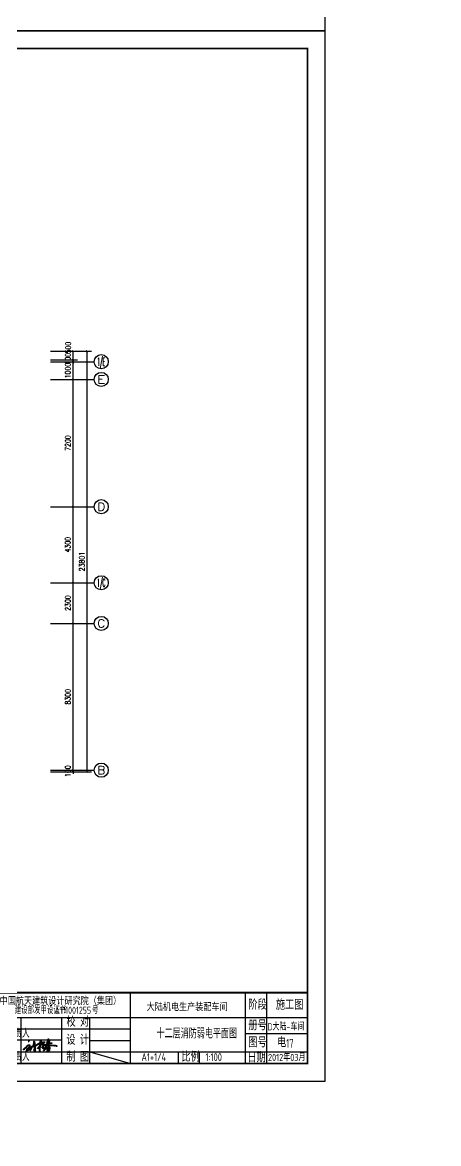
# Model space of a CAD drawing. Extents: x 2166032 to 5302137, y 581493 to 2416206.
# Drawn here: x 2641050 to 2664591, y 970586 to 1033995 of the extents above; entities that cross this region are included whole.
import ezdxf
from ezdxf.enums import TextEntityAlignment as Align

# ---------------------------------------------------------------- set-up
doc = ezdxf.new("R2010")
doc.units = 0
doc.header["$LTSCALE"] = 1000
doc.header["$MEASUREMENT"] = 0
for name, color, linetype in [('AXIS', 3, 'Continuous'), ('AXIS_TEXT', 7, 'Continuous'), ('PUB_TEXT', 7, 'Continuous'), ('PUB_TITLE', 137, 'Continuous')]:
    doc.layers.add(name, color=color, linetype=linetype)
doc.styles.add('-黑体', font='simhei.ttf', dxfattribs={"width": 0.8})
doc.styles.add('_TCH_AXIS', font='complex_.ttf')
doc.styles.add('COMPLEX', font='complex_.ttf')
doc.styles.add('DIM_FONT', font='simplex_.ttf', dxfattribs={"width": 0.7})
doc.styles.add('TSSD_REIN', font='tssdeng.shx', dxfattribs={"width": 0.7, "bigfont": 'tssdchn.shx'})
doc.dimstyles.new('DIMN', dxfattribs={"dimtxt": 300, "dimasz": 100, "dimexe": 250, "dimexo": 300, "dimgap": 150, "dimtad": 1, "dimdec": 0, "dimzin": 0, "dimdsep": 46, "dimtxsty": 'DIM_FONT', "dimblk": 'ARCHTICK', "dimcen": 0.09, "dimclrt": 7, "dimazin": 2, "dimtfac": 1, "dimtdec": 0, "dimtix": 1, "dimtmove": 2, "dimatfit": 3, "dimldrblk": 'ARCHTICK', "dimfxl": 1, "dimtolj": 1, "dimtzin": 0, "dimarcsym": 0})

# ---------------------------------------------------------------- blocks, each defined once
blk = doc.blocks.new('$图签$00000001')
blk.add_line((-123, 6.5), (-100, 0))
at = {"layer": 'PUB_TITLE'}
for p, q in [((-100, 0), (-100, 40)), ((-35, 0), (-35, 40)), ((-23, 0), (-23, 40)), ((-180, 26), (0, 26)), ((-162, 0), (-162, 26)), ((-139, 0), (-139, 26)), ((-123, 0), (-123, 26)), ((-180, 19.5), (-100, 19.5)), ((-180, 13.28), (-139, 13.28)), ((-123, 13), (-100, 13)), ((-35, 16.86), (0, 16.86)), ((-180, 6.5), (0, 6.5)), ((-73, 0), (-73, 6.5)), ((-61, 0), (-61, 6.5))]:
    blk.add_line(p, q, dxfattribs=at)
at = {"layer": 'PUB_TITLE', "const_width": 1}
blk.add_lwpolyline([(-180, 0), (-180, 40), (0, 40)], dxfattribs=at)
at = {"layer": 'PUB_TITLE'}
blk.add_lwpolyline([(0, 40), (-180, 40), (-180, 0), (0, 0)], close=True, dxfattribs=at)
at = {"layer": 'PUB_TEXT', "style": 'TSSD_REIN'}
for s, height, width, p in [('建设部发甲设证书', 4, 0.7, (-165.53, 28.06)), ('A111001255', 4, 0.7, (-143.13, 28.06)), ('号', 4, 0.7, (-121.8, 28.06)), ('阶段', 5, 0.8, (-33.39, 30.46)), ('施工图', 5, 0.8, (-17.87, 30.46)), ('审', 5, 0.75, (-176.74, 20.78)), ('定', 5, 0.75, (-171.1, 20.78)), ('校 对', 5, 0.8, (-136.27, 20.81)), ('项目负责人', 4.5, 0.75, (-179.02, 14.53)), ('册号', 5, 0.8, (-33.39, 18.85)), ('D大陆-车间', 4.05, 0.75, (-22.67, 18.71)), ('审 核', 5, 0.75, (-176.96, 7.62)), ('设 计', 5, 0.8, (-136.37, 10.62)), ('图号', 5, 0.8, (-33.39, 9.19)), ('电', 5, 0.8, (-17.17, 9.21)), ('制 图', 5, 0.8, (-136.37, 1.02)), ('比例', 5, 0.8, (-71.29, 1.01)), ('专业负责人', 4.5, 0.75, (-179.03, 1.3)), ('A1+1/4', 4.5, 0.75, (-93.87, 1.3)), ('1:100', 4.5, 0.75, (-57.61, 1.3)), ('日期', 5, 0.8, (-33.97, 0.67)), ('2012年03月', 4.05, 0.75, (-22.29, 1.33))]:
    blk.add_text(s, height=height, dxfattribs=dict(at, width=width)).set_placement(p)
at = {"layer": 'PUB_TITLE', "color": 7, "style": '-黑体', "width": 0.8}
blk.add_text('中国航天建筑设计研究院（集团）', height=4.0889, dxfattribs=at).set_placement((-174.05, 33.5))
blk.add_text('大陆机电生产装配车间', height=4.089, dxfattribs=at).set_placement((-68.03, 30.09), align=Align.CENTER)
blk = doc.blocks.new('刘桂春')
h = blk.add_hatch()
h.set_pattern_fill('ANSI37', color=256, scale=3, style=0)
h.set_pattern_definition([(45, (0, 0), (-3.367596045, 3.367596045), []), (135, (0, 0), (-3.367596045, -3.367596045), [])])
h.paths.add_polyline_path([(1369061, -138528), (1369058, -138536), (1369053, -138542), (1369048, -138553), (1369045, -138561), (1369048, -138565), (1369054, -138563), (1369059, -138554), (1369065, -138546), (1369071, -138534), (1369075, -138527), (1369075, -138516), (1369071, -138512), (1369066, -138506), (1369055, -138505), (1369049, -138506), (1369045, -138508), (1369045, -138512), (1369053, -138518), (1369057, -138521)], flags=17)
h.paths.add_polyline_path([(1369095, -138688), (1369086, -138679), (1369080, -138673), (1369068, -138673), (1369054, -138673), (1369048, -138679), (1369038, -138679), (1369028, -138684), (1369017, -138689), (1369002, -138702), (1368988, -138716), (1368971, -138734), (1368939, -138765), (1368920, -138785), (1368902, -138805), (1368895, -138812), (1368891, -138814), (1368881, -138820), (1368872, -138828), (1368862, -138837), (1368857, -138842), (1368869, -138850), (1368883, -138847), (1368893, -138838), (1368913, -138820), (1368946, -138779), (1368990, -138736), (1369038, -138702), (1369056, -138694), (1369064, -138694), (1369081, -138694), (1369081, -138726), (1369077, -138747), (1369068, -138758), (1369068, -138769), (1369056, -138769), (1369038, -138774), (1369015, -138793), (1369000, -138806), (1368989, -138828), (1368980, -138843), (1368986, -138843), (1368993, -138832), (1369010, -138814), (1369032, -138792), (1369049, -138793), (1369056, -138798), (1369045, -138813), (1369017, -138851), (1369009, -138860), (1368994, -138879), (1368985, -138885), (1368983, -138880), (1368983, -138863), (1368980, -138854), (1368975, -138861), (1368975, -138890), (1368986, -138898), (1368996, -138892), (1369017, -138869), (1369050, -138828), (1369068, -138813), (1369070, -138820), (1369080, -138855), (1369090, -138878), (1369111, -138878), (1369124, -138848), (1369145, -138795), (1369154, -138751), (1369164, -138750), (1369178, -138757), (1369205, -138742), (1369221, -138705), (1369235, -138629), (1369236, -138598), (1369244, -138587), (1369246, -138614), (1369253, -138629), (1369252, -138720), (1369250, -138729), (1369259, -138729), (1369258, -138853), (1369267, -138854), (1369268, -138885), (1369264, -138885), (1369251, -138875), (1369237, -138851), (1369237, -138834), (1369233, -138834), (1369229, -138851), (1369236, -138867), (1369244, -138887), (1369252, -138891), (1369260, -138895), (1369270, -138904), (1369281, -138904), (1369288, -138895), (1369288, -138886), (1369281, -138880), (1369281, -138816), (1369275, -138806), (1369275, -138743), (1369279, -138734), (1369314, -138705), (1369346, -138682), (1369431, -138637), (1369444, -138629), (1369444, -138683), (1369439, -138688), (1369438, -138711), (1369416, -138730), (1369416, -138740), (1369406, -138749), (1369365, -138790), (1369358, -138800), (1369370, -138800), (1369395, -138786), (1369416, -138772), (1369427, -138764), (1369438, -138765), (1369438, -138803), (1369431, -138810), (1369432, -138919), (1369442, -138925), (1369449, -138921), (1369452, -138894), (1369445, -138883), (1369446, -138853), (1369450, -138849), (1369450, -138772), (1369474, -138767), (1369474, -138743), (1369466, -138730), (1369466, -138702), (1369472, -138692), (1369486, -138692), (1369486, -138680), (1369480, -138677), (1369484, -138671), (1369542, -138634), (1369551, -138636), (1369548, -138649), (1369543, -138681), (1369539, -138696), (1369550, -138703), (1369560, -138700), (1369577, -138685), (1369581, -138679), (1369587, -138679), (1369587, -138684), (1369583, -138687), (1369562, -138705), (1369550, -138725), (1369539, -138743), (1369525, -138765), (1369525, -138778), (1369536, -138787), (1369568, -138773), (1369574, -138783), (1369564, -138800), (1369558, -138819), (1369570, -138826), (1369583, -138818), (1369600, -138802), (1369615, -138796), (1369631, -138780), (1369638, -138776), (1369642, -138780), (1369636, -138792), (1369615, -138826), (1369605, -138851), (1369584, -138869), (1369573, -138872), (1369573, -138884), (1369591, -138884), (1369610, -138869), (1369638, -138825), (1369666, -138773), (1369693, -138704), (1369693, -138680), (1369705, -138669), (1369767, -138649), (1369821, -138632), (1369854, -138632), (1369870, -138626), (1369870, -138614), (1369864, -138606), (1369850, -138609), (1369831, -138614), (1369799, -138621), (1369732, -138645), (1369709, -138652), (1369710, -138643), (1369723, -138635), (1369742, -138625), (1369765, -138604), (1369776, -138592), (1369785, -138591), (1369784, -138573), (1369775, -138574), (1369770, -138568), (1369776, -138563), (1369792, -138550), (1369792, -138539), (1369785, -138527), (1369765, -138526), (1369765, -138535), (1369744, -138544), (1369744, -138518), (1369756, -138507), (1369751, -138500), (1369751, -138491), (1369757, -138479), (1369749, -138467), (1369737, -138467), (1369738, -138486), (1369734, -138500), (1369729, -138511), (1369729, -138533), (1369724, -138544), (1369712, -138556), (1369706, -138565), (1369698, -138564), (1369690, -138568), (1369690, -138576), (1369698, -138584), (1369709, -138587), (1369704, -138602), (1369693, -138613), (1369700, -138614), (1369699, -138621), (1369694, -138630), (1369683, -138645), (1369667, -138653), (1369637, -138668), (1369614, -138680), (1369602, -138686), (1369602, -138699), (1369607, -138699), (1369632, -138699), (1369654, -138689), (1369676, -138683), (1369672, -138696), (1369663, -138724), (1369645, -138759), (1369630, -138765), (1369613, -138782), (1369591, -138794), (1369584, -138797), (1369580, -138795), (1369584, -138789), (1369586, -138780), (1369584, -138764), (1369576, -138757), (1369567, -138759), (1369556, -138763), (1369547, -138764), (1369544, -138758), (1369553, -138743), (1369570, -138726), (1369588, -138697), (1369608, -138666), (1369608, -138651), (1369598, -138651), (1369577, -138664), (1369560, -138678), (1369562, -138668), (1369566, -138646), (1369572, -138642), (1369577, -138620), (1369596, -138607), (1369630, -138572), (1369579, -138572), (1369563, -138606), (1369555, -138611), (1369528, -138624), (1369505, -138636), (1369481, -138653), (1369459, -138663), (1369457, -138624), (1369463, -138621), (1369498, -138599), (1369522, -138591), (1369523, -138574), (1369496, -138552), (1369492, -138536), (1369470, -138524), (1369465, -138533), (1369454, -138552), (1369454, -138570), (1369446, -138590), (1369438, -138611), (1369420, -138620), (1369379, -138640), (1369340, -138660), (1369307, -138683), (1369276, -138713), (1369268, -138632), (1369268, -138605), (1369260, -138580), (1369252, -138566), (1369252, -138554), (1369240, -138542), (1369233, -138562), (1369231, -138580), (1369227, -138611), (1369222, -138638), (1369218, -138663), (1369213, -138688), (1369204, -138711), (1369189, -138734), (1369180, -138734), (1369168, -138723), (1369157, -138720), (1369152, -138730), (1369143, -138746), (1369137, -138770), (1369128, -138808), (1369123, -138820), (1369118, -138838), (1369112, -138843), (1369112, -138851), (1369107, -138856), (1369101, -138856), (1369095, -138856), (1369095, -138836), (1369089, -138832), (1369089, -138814), (1369084, -138803), (1369084, -138775), (1369090, -138762), (1369090, -138745), (1369095, -138739), (1369095, -138717)])
h.paths.add_polyline_path([(1369424, -138744), (1369427, -138740), (1369432, -138735), (1369438, -138735), (1369438, -138744), (1369433, -138748), (1369426, -138748)], flags=16)
h.paths.add_polyline_path([(1369452, -138737), (1369455, -138735), (1369459, -138735), (1369461, -138737), (1369458, -138743), (1369454, -138742), (1369452, -138743)], flags=16)
h.paths.add_polyline_path([(1369729, -138574), (1369734, -138568), (1369735, -138561), (1369744, -138561), (1369751, -138560), (1369752, -138557), (1369755, -138557), (1369759, -138552), (1369762, -138552), (1369764, -138556), (1369760, -138560), (1369756, -138563), (1369752, -138565), (1369751, -138573), (1369744, -138573), (1369741, -138578), (1369736, -138580), (1369732, -138579)], flags=16)
h.paths.add_polyline_path([(1369775, -138702), (1369781, -138708), (1369887, -138708), (1369893, -138708), (1369903, -138706), (1369914, -138710), (1369928, -138711), (1369933, -138706), (1369939, -138712), (1370025, -138714), (1370031, -138729), (1370048, -138731), (1370050, -138716), (1370045, -138706), (1370034, -138699), (1370010, -138699), (1369982, -138697), (1369975, -138691), (1369821, -138691), (1369815, -138685), (1369775, -138685), (1369751, -138685), (1369732, -138686), (1369727, -138692), (1369717, -138694), (1369709, -138694), (1369702, -138699), (1369721, -138705), (1369729, -138703), (1369741, -138699), (1369751, -138701), (1369756, -138706), (1369771, -138706)])
h.paths.add_polyline_path([(1369700, -138854), (1369699, -138915), (1369708, -138922), (1369714, -138915), (1369722, -138910), (1369718, -138905), (1369714, -138905), (1369715, -138896), (1369719, -138896), (1369727, -138890), (1369729, -138894), (1369728, -138912), (1369731, -138922), (1369738, -138926), (1369758, -138925), (1369764, -138915), (1369771, -138903), (1369780, -138889), (1369784, -138877), (1369795, -138838), (1369803, -138818), (1369808, -138786), (1369802, -138778), (1369802, -138757), (1369784, -138746), (1369748, -138746), (1369732, -138761), (1369714, -138773), (1369708, -138777), (1369708, -138794), (1369708, -138804), (1369697, -138809)])
h.paths.add_polyline_path([(1369721, -138813), (1369721, -138793), (1369722, -138787), (1369729, -138779), (1369731, -138776), (1369740, -138777), (1369743, -138770), (1369762, -138771), (1369764, -138760), (1369786, -138761), (1369787, -138831), (1369781, -138835), (1369780, -138851), (1369780, -138857), (1369772, -138858), (1369768, -138845), (1369764, -138838), (1369760, -138835), (1369759, -138827), (1369747, -138825), (1369733, -138826), (1369726, -138829), (1369727, -138844), (1369722, -138842), (1369721, -138839)], flags=16)
h.paths.add_polyline_path([(1369733, -138845), (1369737, -138841), (1369747, -138844), (1369751, -138849), (1369751, -138857), (1369753, -138862), (1369757, -138864), (1369759, -138878), (1369759, -138893), (1369755, -138898), (1369751, -138900), (1369751, -138908), (1369747, -138914), (1369742, -138910), (1369736, -138905), (1369733, -138898), (1369735, -138888), (1369730, -138883), (1369728, -138877), (1369733, -138875), (1369734, -138859)], flags=16)
for p, q in [((1368988, -138716), (1369002, -138702)), ((1369038, -138702), (1368990, -138736)), ((1369002, -138702), (1369017, -138689)), ((1369017, -138689), (1369028, -138684)), ((1369028, -138684), (1369038, -138679)), ((1369038, -138679), (1369048, -138679)), ((1369056, -138694), (1369038, -138702)), ((1369049, -138506), (1369045, -138508)), ((1369045, -138508), (1369045, -138512)), ((1369045, -138512), (1369053, -138518)), ((1369048, -138553), (1369045, -138561)), ((1369045, -138561), (1369048, -138565)), ((1369053, -138542), (1369048, -138553)), ((1369048, -138565), (1369054, -138563)), ((1369048, -138679), (1369054, -138673)), ((1369055, -138505), (1369049, -138506)), ((1369053, -138518), (1369057, -138521)), ((1369058, -138536), (1369053, -138542)), ((1369054, -138563), (1369059, -138554)), ((1369054, -138673), (1369068, -138673)), ((1369066, -138506), (1369055, -138505)), ((1369064, -138694), (1369056, -138694)), ((1369057, -138521), (1369061, -138528)), ((1369061, -138528), (1369058, -138536)), ((1369059, -138554), (1369065, -138546)), ((1369081, -138694), (1369064, -138694)), ((1369065, -138546), (1369071, -138534)), ((1369071, -138512), (1369066, -138506)), ((1369068, -138673), (1369080, -138673)), ((1369075, -138516), (1369071, -138512)), ((1369071, -138534), (1369075, -138527)), ((1369075, -138527), (1369075, -138516)), ((1369080, -138673), (1369086, -138679)), ((1369081, -138726), (1369081, -138694)), ((1369086, -138679), (1369095, -138688)), ((1369095, -138688), (1369095, -138717)), ((1369204, -138711), (1369213, -138688)), ((1369221, -138705), (1369205, -138742)), ((1369213, -138688), (1369218, -138663)), ((1369218, -138663), (1369222, -138638)), ((1369235, -138629), (1369221, -138705)), ((1369222, -138638), (1369227, -138611)), ((1369227, -138611), (1369231, -138580)), ((1369231, -138580), (1369233, -138562)), ((1369233, -138562), (1369240, -138542)), ((1369236, -138598), (1369235, -138629)), ((1369244, -138587), (1369236, -138598)), ((1369240, -138542), (1369252, -138554)), ((1369246, -138614), (1369244, -138587)), ((1369253, -138629), (1369246, -138614)), ((1369252, -138554), (1369252, -138566)), ((1369252, -138566), (1369260, -138580)), ((1369252, -138720), (1369253, -138629)), ((1369260, -138580), (1369268, -138605)), ((1369268, -138605), (1369268, -138632)), ((1369268, -138632), (1369276, -138713)), ((1369276, -138713), (1369307, -138683)), ((1369314, -138705), (1369279, -138734)), ((1369307, -138683), (1369340, -138660)), ((1369346, -138682), (1369314, -138705)), ((1369340, -138660), (1369379, -138640)), ((1369431, -138637), (1369346, -138682)), ((1369379, -138640), (1369420, -138620)), ((1369420, -138620), (1369438, -138611)), ((1369444, -138629), (1369431, -138637)), ((1369438, -138611), (1369446, -138590)), ((1369438, -138711), (1369439, -138688)), ((1369439, -138688), (1369444, -138683)), ((1369444, -138683), (1369444, -138629)), ((1369446, -138590), (1369454, -138570)), ((1369454, -138552), (1369465, -138533)), ((1369454, -138570), (1369454, -138552)), ((1369463, -138621), (1369457, -138624)), ((1369457, -138624), (1369459, -138663)), ((1369459, -138663), (1369481, -138653)), ((1369498, -138599), (1369463, -138621)), ((1369465, -138533), (1369470, -138524)), ((1369472, -138692), (1369466, -138702)), ((1369466, -138702), (1369466, -138730)), ((1369470, -138524), (1369492, -138536)), ((1369486, -138692), (1369472, -138692)), ((1369484, -138671), (1369480, -138677)), ((1369480, -138677), (1369486, -138680)), ((1369481, -138653), (1369505, -138636)), ((1369542, -138634), (1369484, -138671)), ((1369486, -138680), (1369486, -138692)), ((1369492, -138536), (1369496, -138552)), ((1369496, -138552), (1369523, -138574)), ((1369522, -138591), (1369498, -138599)), ((1369505, -138636), (1369528, -138624)), ((1369523, -138574), (1369522, -138591)), ((1369528, -138624), (1369555, -138611)), ((1369539, -138696), (1369543, -138681)), ((1369550, -138703), (1369539, -138696)), ((1369551, -138636), (1369542, -138634)), ((1369543, -138681), (1369548, -138649)), ((1369548, -138649), (1369551, -138636)), ((1369560, -138700), (1369550, -138703)), ((1369550, -138725), (1369562, -138705)), ((1369555, -138611), (1369563, -138606)), ((1369560, -138678), (1369577, -138664)), ((1369562, -138668), (1369560, -138678)), ((1369577, -138685), (1369560, -138700)), ((1369566, -138646), (1369562, -138668)), ((1369562, -138705), (1369583, -138687)), ((1369563, -138606), (1369579, -138572)), ((1369572, -138642), (1369566, -138646)), ((1369588, -138697), (1369570, -138726)), ((1369577, -138620), (1369572, -138642)), ((1369596, -138607), (1369577, -138620)), ((1369577, -138664), (1369598, -138651)), ((1369581, -138679), (1369577, -138685)), ((1369579, -138572), (1369630, -138572)), ((1369587, -138679), (1369581, -138679)), ((1369583, -138687), (1369587, -138684)), ((1369587, -138684), (1369587, -138679)), ((1369608, -138666), (1369588, -138697)), ((1369630, -138572), (1369596, -138607)), ((1369598, -138651), (1369608, -138651)), ((1369602, -138686), (1369614, -138680)), ((1369602, -138699), (1369602, -138686)), ((1369607, -138699), (1369602, -138699)), ((1369632, -138699), (1369607, -138699)), ((1369608, -138651), (1369608, -138666)), ((1369614, -138680), (1369637, -138668)), ((1369654, -138689), (1369632, -138699)), ((1369637, -138668), (1369667, -138653)), ((1369676, -138683), (1369654, -138689)), ((1369663, -138724), (1369672, -138696)), ((1369693, -138704), (1369666, -138773)), ((1369667, -138653), (1369683, -138645)), ((1369672, -138696), (1369676, -138683)), ((1369683, -138645), (1369694, -138630)), ((1369690, -138568), (1369698, -138564)), ((1369690, -138576), (1369690, -138568)), ((1369698, -138584), (1369690, -138576)), ((1369693, -138613), (1369704, -138602)), ((1369700, -138614), (1369693, -138613)), ((1369705, -138669), (1369693, -138680)), ((1369693, -138680), (1369693, -138704)), ((1369694, -138630), (1369699, -138621)), ((1369698, -138564), (1369706, -138565)), ((1369709, -138587), (1369698, -138584)), ((1369699, -138621), (1369700, -138614)), ((1369702, -138699), (1369709, -138694)), ((1369721, -138705), (1369702, -138699)), ((1369704, -138602), (1369709, -138587)), ((1369767, -138649), (1369705, -138669)), ((1369706, -138565), (1369712, -138556)), ((1369710, -138643), (1369709, -138652)), ((1369709, -138652), (1369732, -138645)), ((1369709, -138694), (1369717, -138694)), ((1369723, -138635), (1369710, -138643)), ((1369712, -138556), (1369724, -138544)), ((1369719, -138610), (1369714, -138615)), ((1369714, -138616), (1369714, -138621)), ((1369714, -138621), (1369719, -138622)), ((1369717, -138694), (1369727, -138692)), ((1369724, -138604), (1369719, -138610)), ((1369719, -138622), (1369728, -138620)), ((1369729, -138703), (1369721, -138705)), ((1369742, -138625), (1369723, -138635)), ((1369724, -138544), (1369729, -138533)), ((1369734, -138604), (1369724, -138604)), ((1369727, -138692), (1369732, -138686)), ((1369728, -138620), (1369733, -138616)), ((1369729, -138511), (1369734, -138500)), ((1369729, -138533), (1369729, -138511)), ((1369734, -138568), (1369729, -138574)), ((1369729, -138574), (1369732, -138579)), ((1369741, -138699), (1369729, -138703)), ((1369732, -138579), (1369736, -138580)), ((1369732, -138645), (1369799, -138621)), ((1369732, -138686), (1369751, -138685)), ((1369733, -138616), (1369740, -138611)), ((1369734, -138500), (1369738, -138486)), ((1369735, -138561), (1369734, -138568)), ((1369737, -138600), (1369734, -138604)), ((1369734, -138604), (1369734, -138604)), ((1369744, -138561), (1369735, -138561)), ((1369736, -138580), (1369741, -138578)), ((1369738, -138486), (1369737, -138467)), ((1369737, -138467), (1369749, -138467)), ((1369741, -138600), (1369737, -138600)), ((1369740, -138611), (1369746, -138603)), ((1369741, -138578), (1369744, -138573)), ((1369746, -138603), (1369741, -138600)), ((1369751, -138701), (1369741, -138699)), ((1369765, -138604), (1369742, -138625)), ((1369756, -138507), (1369744, -138518)), ((1369744, -138518), (1369744, -138544)), ((1369744, -138544), (1369765, -138535)), ((1369751, -138560), (1369744, -138561)), ((1369744, -138573), (1369751, -138573)), ((1369749, -138467), (1369757, -138479)), ((1369757, -138479), (1369751, -138491)), ((1369751, -138491), (1369751, -138500)), ((1369751, -138500), (1369756, -138507)), ((1369752, -138557), (1369751, -138560)), ((1369751, -138573), (1369752, -138565)), ((1369751, -138685), (1369775, -138685)), ((1369756, -138706), (1369751, -138701)), ((1369755, -138557), (1369752, -138557)), ((1369752, -138565), (1369756, -138563)), ((1369759, -138552), (1369755, -138557)), ((1369756, -138563), (1369760, -138560)), ((1369771, -138706), (1369756, -138706)), ((1369762, -138552), (1369759, -138552)), ((1369760, -138560), (1369764, -138556)), ((1369764, -138556), (1369762, -138552)), ((1369765, -138535), (1369765, -138526)), ((1369765, -138526), (1369785, -138527)), ((1369776, -138592), (1369765, -138604)), ((1369821, -138632), (1369767, -138649)), ((1369776, -138563), (1369770, -138568)), ((1369770, -138568), (1369775, -138574)), ((1369775, -138702), (1369771, -138706)), ((1369775, -138574), (1369784, -138573)), ((1369775, -138685), (1369815, -138685)), ((1369781, -138708), (1369775, -138702)), ((1369792, -138550), (1369776, -138563)), ((1369785, -138591), (1369776, -138592)), ((1369784, -138573), (1369785, -138591)), ((1369785, -138527), (1369792, -138539)), ((1369792, -138539), (1369792, -138550)), ((1369799, -138621), (1369831, -138614)), ((1369815, -138685), (1369821, -138691)), ((1369854, -138632), (1369821, -138632)), ((1369821, -138691), (1369975, -138691)), ((1369831, -138614), (1369850, -138609)), ((1369850, -138609), (1369864, -138606)), ((1369870, -138626), (1369854, -138632)), ((1369864, -138606), (1369870, -138614)), ((1369870, -138614), (1369870, -138626)), ((1369903, -138706), (1369893, -138708)), ((1369914, -138710), (1369903, -138706)), ((1369933, -138706), (1369928, -138711)), ((1369939, -138712), (1369933, -138706)), ((1369975, -138691), (1369982, -138697)), ((1369982, -138697), (1370010, -138699)), ((1370010, -138699), (1370034, -138699)), ((1370034, -138699), (1370045, -138706)), ((1370045, -138706), (1370050, -138716)), ((1368857, -138842), (1368862, -138837)), ((1368869, -138850), (1368857, -138842)), ((1368862, -138837), (1368872, -138828)), ((1368883, -138847), (1368869, -138850)), ((1368872, -138828), (1368881, -138820)), ((1368881, -138820), (1368891, -138814)), ((1368893, -138838), (1368883, -138847)), ((1368891, -138814), (1368895, -138812)), ((1368913, -138820), (1368893, -138838)), ((1368895, -138812), (1368902, -138805)), ((1368902, -138805), (1368920, -138785)), ((1368946, -138779), (1368913, -138820)), ((1368920, -138785), (1368939, -138765)), ((1368939, -138765), (1368971, -138734)), ((1368990, -138736), (1368946, -138779)), ((1368971, -138734), (1368988, -138716)), ((1368975, -138861), (1368980, -138854)), ((1368975, -138890), (1368975, -138861)), ((1368986, -138898), (1368975, -138890)), ((1368980, -138843), (1368989, -138828)), ((1368986, -138843), (1368980, -138843)), ((1368980, -138854), (1368983, -138863)), ((1368983, -138863), (1368983, -138880)), ((1368983, -138880), (1368985, -138885)), ((1368985, -138885), (1368994, -138879)), ((1368993, -138832), (1368986, -138843)), ((1368996, -138892), (1368986, -138898)), ((1368989, -138828), (1369000, -138806)), ((1369010, -138814), (1368993, -138832)), ((1368994, -138879), (1369009, -138860)), ((1369017, -138869), (1368996, -138892)), ((1369000, -138806), (1369015, -138793)), ((1369009, -138860), (1369017, -138851)), ((1369032, -138792), (1369010, -138814)), ((1369015, -138793), (1369038, -138774)), ((1369017, -138851), (1369045, -138813)), ((1369050, -138828), (1369017, -138869)), ((1369049, -138793), (1369032, -138792)), ((1369038, -138774), (1369056, -138769)), ((1369045, -138813), (1369056, -138798)), ((1369056, -138798), (1369049, -138793)), ((1369068, -138813), (1369050, -138828)), ((1369056, -138769), (1369068, -138769)), ((1369068, -138758), (1369077, -138747)), ((1369068, -138769), (1369068, -138758)), ((1369070, -138820), (1369068, -138813)), ((1369080, -138855), (1369070, -138820)), ((1369077, -138747), (1369081, -138726)), ((1369090, -138878), (1369080, -138855)), ((1369090, -138762), (1369084, -138775)), ((1369084, -138775), (1369084, -138803)), ((1369084, -138803), (1369089, -138814)), ((1369089, -138814), (1369089, -138832)), ((1369089, -138832), (1369095, -138836)), ((1369095, -138739), (1369090, -138745)), ((1369090, -138745), (1369090, -138762)), ((1369111, -138878), (1369090, -138878)), ((1369095, -138717), (1369095, -138739)), ((1369095, -138836), (1369095, -138856)), ((1369095, -138856), (1369101, -138856)), ((1369101, -138856), (1369107, -138856)), ((1369107, -138856), (1369112, -138851)), ((1369124, -138848), (1369111, -138878)), ((1369112, -138843), (1369118, -138838)), ((1369112, -138851), (1369112, -138843)), ((1369118, -138838), (1369123, -138820)), ((1369123, -138820), (1369128, -138808)), ((1369145, -138795), (1369124, -138848)), ((1369128, -138808), (1369137, -138770)), ((1369137, -138770), (1369143, -138746)), ((1369143, -138746), (1369152, -138730)), ((1369154, -138751), (1369145, -138795)), ((1369152, -138730), (1369157, -138720)), ((1369164, -138750), (1369154, -138751)), ((1369157, -138720), (1369168, -138723)), ((1369178, -138757), (1369164, -138750)), ((1369168, -138723), (1369180, -138734)), ((1369205, -138742), (1369178, -138757)), ((1369180, -138734), (1369189, -138734)), ((1369189, -138734), (1369204, -138711)), ((1369229, -138851), (1369233, -138834)), ((1369236, -138867), (1369229, -138851)), ((1369233, -138834), (1369233, -138834)), ((1369233, -138834), (1369237, -138834)), ((1369244, -138887), (1369236, -138867)), ((1369237, -138834), (1369237, -138851)), ((1369237, -138851), (1369251, -138875)), ((1369252, -138891), (1369244, -138887)), ((1369250, -138729), (1369252, -138720)), ((1369259, -138729), (1369250, -138729)), ((1369251, -138875), (1369264, -138885)), ((1369260, -138895), (1369252, -138891)), ((1369258, -138853), (1369259, -138729)), ((1369267, -138854), (1369258, -138853)), ((1369270, -138904), (1369260, -138895)), ((1369264, -138885), (1369268, -138885)), ((1369268, -138885), (1369267, -138854)), ((1369281, -138904), (1369270, -138904)), ((1369279, -138734), (1369275, -138743)), ((1369275, -138743), (1369275, -138806)), ((1369275, -138806), (1369281, -138816)), ((1369281, -138816), (1369281, -138880)), ((1369281, -138880), (1369288, -138886)), ((1369288, -138895), (1369281, -138904)), ((1369288, -138886), (1369288, -138895)), ((1369358, -138800), (1369365, -138790)), ((1369370, -138800), (1369358, -138800)), ((1369365, -138790), (1369406, -138749)), ((1369395, -138786), (1369370, -138800)), ((1369416, -138772), (1369395, -138786)), ((1369406, -138749), (1369416, -138740)), ((1369416, -138730), (1369438, -138711)), ((1369416, -138740), (1369416, -138730)), ((1369427, -138764), (1369416, -138772)), ((1369427, -138740), (1369424, -138744)), ((1369424, -138744), (1369426, -138748)), ((1369426, -138748), (1369433, -138748)), ((1369432, -138735), (1369427, -138740)), ((1369438, -138765), (1369427, -138764)), ((1369431, -138810), (1369438, -138803)), ((1369432, -138919), (1369431, -138810)), ((1369438, -138735), (1369432, -138735)), ((1369442, -138925), (1369432, -138919)), ((1369433, -138748), (1369438, -138744)), ((1369438, -138744), (1369438, -138735)), ((1369438, -138803), (1369438, -138765)), ((1369449, -138921), (1369442, -138925)), ((1369446, -138853), (1369445, -138883)), ((1369445, -138883), (1369452, -138894)), ((1369450, -138849), (1369446, -138853)), ((1369452, -138894), (1369449, -138921)), ((1369474, -138767), (1369450, -138772)), ((1369450, -138772), (1369450, -138849)), ((1369455, -138735), (1369452, -138737)), ((1369452, -138737), (1369452, -138743)), ((1369452, -138743), (1369454, -138742)), ((1369454, -138742), (1369458, -138743)), ((1369459, -138735), (1369455, -138735)), ((1369458, -138743), (1369461, -138737)), ((1369461, -138737), (1369459, -138735)), ((1369466, -138730), (1369474, -138743)), ((1369474, -138743), (1369474, -138767)), ((1369525, -138765), (1369539, -138743)), ((1369525, -138778), (1369525, -138765)), ((1369536, -138787), (1369525, -138778)), ((1369568, -138773), (1369536, -138787)), ((1369539, -138743), (1369550, -138725)), ((1369553, -138743), (1369544, -138758)), ((1369544, -138758), (1369547, -138764)), ((1369547, -138764), (1369556, -138763)), ((1369570, -138726), (1369553, -138743)), ((1369556, -138763), (1369567, -138759)), ((1369558, -138819), (1369564, -138800)), ((1369570, -138826), (1369558, -138819)), ((1369564, -138800), (1369574, -138783)), ((1369567, -138759), (1369576, -138757)), ((1369574, -138783), (1369568, -138773)), ((1369583, -138818), (1369570, -138826)), ((1369573, -138872), (1369584, -138869)), ((1369573, -138884), (1369573, -138872)), ((1369591, -138884), (1369573, -138884)), ((1369576, -138757), (1369584, -138764)), ((1369584, -138789), (1369580, -138795)), ((1369580, -138795), (1369584, -138797)), ((1369600, -138802), (1369583, -138818)), ((1369584, -138764), (1369586, -138780)), ((1369586, -138780), (1369584, -138789)), ((1369584, -138797), (1369591, -138794)), ((1369584, -138869), (1369605, -138851)), ((1369591, -138794), (1369613, -138782)), ((1369610, -138869), (1369591, -138884)), ((1369615, -138796), (1369600, -138802)), ((1369605, -138851), (1369615, -138826)), ((1369638, -138825), (1369610, -138869)), ((1369613, -138782), (1369630, -138765)), ((1369631, -138780), (1369615, -138796)), ((1369615, -138826), (1369636, -138792)), ((1369630, -138765), (1369645, -138759)), ((1369638, -138776), (1369631, -138780)), ((1369636, -138792), (1369642, -138780)), ((1369666, -138773), (1369638, -138825)), ((1369642, -138780), (1369638, -138776)), ((1369645, -138759), (1369663, -138724)), ((1369708, -138804), (1369697, -138809)), ((1369697, -138809), (1369700, -138854)), ((1369700, -138854), (1369699, -138915)), ((1369699, -138915), (1369708, -138922)), ((1369714, -138773), (1369708, -138777)), ((1369708, -138777), (1369708, -138794)), ((1369708, -138794), (1369708, -138804)), ((1369708, -138922), (1369714, -138915)), ((1369732, -138761), (1369714, -138773)), ((1369714, -138905), (1369715, -138896)), ((1369718, -138905), (1369714, -138905)), ((1369714, -138915), (1369722, -138910)), ((1369715, -138896), (1369719, -138896)), ((1369722, -138910), (1369718, -138905)), ((1369719, -138896), (1369727, -138890)), ((1369721, -138793), (1369722, -138787)), ((1369721, -138813), (1369721, -138793)), ((1369721, -138839), (1369721, -138813)), ((1369722, -138842), (1369721, -138839)), ((1369722, -138787), (1369729, -138779)), ((1369727, -138844), (1369722, -138842)), ((1369733, -138826), (1369726, -138829)), ((1369726, -138829), (1369727, -138844)), ((1369727, -138890), (1369729, -138894)), ((1369728, -138877), (1369733, -138875)), ((1369730, -138883), (1369728, -138877)), ((1369729, -138894), (1369728, -138912)), ((1369728, -138912), (1369731, -138922)), ((1369729, -138779), (1369731, -138776)), ((1369735, -138888), (1369730, -138883)), ((1369731, -138776), (1369740, -138777)), ((1369731, -138922), (1369738, -138926)), ((1369748, -138746), (1369732, -138761)), ((1369747, -138825), (1369733, -138826)), ((1369733, -138845), (1369737, -138841)), ((1369734, -138859), (1369733, -138845)), ((1369733, -138875), (1369734, -138859)), ((1369733, -138898), (1369735, -138888)), ((1369736, -138905), (1369733, -138898)), ((1369742, -138910), (1369736, -138905)), ((1369737, -138841), (1369747, -138844)), ((1369738, -138926), (1369758, -138925)), ((1369740, -138777), (1369743, -138770)), ((1369747, -138914), (1369742, -138910)), ((1369743, -138770), (1369762, -138771)), ((1369759, -138827), (1369747, -138825)), ((1369747, -138844), (1369751, -138849)), ((1369751, -138908), (1369747, -138914)), ((1369784, -138746), (1369748, -138746)), ((1369751, -138849), (1369751, -138857)), ((1369751, -138857), (1369753, -138862)), ((1369755, -138898), (1369751, -138900)), ((1369751, -138900), (1369751, -138908)), ((1369753, -138862), (1369757, -138864)), ((1369759, -138893), (1369755, -138898)), ((1369757, -138864), (1369759, -138878)), ((1369758, -138925), (1369764, -138915)), ((1369760, -138835), (1369759, -138827)), ((1369759, -138878), (1369759, -138893)), ((1369764, -138838), (1369760, -138835)), ((1369762, -138771), (1369764, -138760)), ((1369764, -138760), (1369786, -138761)), ((1369768, -138845), (1369764, -138838)), ((1369764, -138915), (1369771, -138903)), ((1369772, -138858), (1369768, -138845)), ((1369771, -138903), (1369780, -138889)), ((1369780, -138857), (1369772, -138858)), ((1369781, -138835), (1369780, -138851)), ((1369780, -138851), (1369780, -138857)), ((1369780, -138889), (1369784, -138877)), ((1369887, -138708), (1369781, -138708)), ((1369787, -138831), (1369781, -138835)), ((1369802, -138757), (1369784, -138746)), ((1369784, -138877), (1369795, -138838)), ((1369786, -138761), (1369787, -138831)), ((1369795, -138838), (1369803, -138818)), ((1369802, -138778), (1369802, -138757)), ((1369808, -138786), (1369802, -138778)), ((1369803, -138818), (1369808, -138786)), ((1369893, -138708), (1369887, -138708)), ((1369928, -138711), (1369914, -138710)), ((1370025, -138714), (1369939, -138712)), ((1370031, -138729), (1370025, -138714)), ((1370048, -138731), (1370031, -138729)), ((1370050, -138716), (1370048, -138731))]:
    blk.add_line(p, q)
blk = doc.blocks.new('_ArchTick')
at = {"color": 0, "linetype": 'ByBlock', "const_width": 0.4}
blk.add_lwpolyline([(-0.5, -0.5), (0.5, 0.5)], dxfattribs=at)
blk = doc.blocks.new('*D2939')
at = {"layer": 'AXIS', "color": 0, "lineweight": -2}
for p, q in [((2643915, 991704), (2643915, 991804)), ((2642646, 991704), (2644165, 991704)), ((2642646, 991604), (2644165, 991604)), ((2643915, 991604), (2643915, 991704)), ((2643915, 991604), (2643915, 991504))]:
    blk.add_line(p, q, dxfattribs=at)
at = {"layer": 'Defpoints', "color": 0}
for p in [(2642346, 991704), (2642346, 991604), (2643915, 991704)]:
    blk.add_point(p, dxfattribs=at)
at = {"layer": 'AXIS', "color": 0, "lineweight": -2, "xscale": 100, "yscale": 100, "zscale": 100}
for p, rotation in [((2643915, 991704), 270), ((2643915, 991604), 90)]:
    blk.add_blockref('_ArchTick', p, dxfattribs=dict(at, rotation=rotation))
at = {"layer": 'AXIS', "color": 7, "insert": (2643614, 991654), "char_height": 300, "attachment_point": 5, "rotation": 90, "style": 'DIM_FONT'}
blk.add_mtext('\\A1;100', dxfattribs=at)
blk = doc.blocks.new('*D2940')
at = {"layer": 'AXIS', "color": 0, "lineweight": -2}
for p, q in [((2642646, 1000004), (2644165, 1000004)), ((2643915, 991704), (2643915, 1000004)), ((2642646, 991704), (2644165, 991704))]:
    blk.add_line(p, q, dxfattribs=at)
at = {"layer": 'Defpoints', "color": 0}
for p in [(2642346, 1000004), (2643915, 1000004), (2642346, 991704)]:
    blk.add_point(p, dxfattribs=at)
at = {"layer": 'AXIS', "color": 0, "lineweight": -2, "xscale": 100, "yscale": 100, "zscale": 100}
for p, rotation in [((2643915, 1000004), 90), ((2643915, 991704), 270)]:
    blk.add_blockref('_ArchTick', p, dxfattribs=dict(at, rotation=rotation))
at = {"layer": 'AXIS', "color": 7, "insert": (2643614, 995854), "char_height": 300, "attachment_point": 5, "rotation": 90, "style": 'DIM_FONT'}
blk.add_mtext('\\A1;8300', dxfattribs=at)
blk = doc.blocks.new('*D2941')
at = {"layer": 'AXIS', "color": 0, "lineweight": -2}
for p, q in [((2642646, 1002304), (2644165, 1002304)), ((2643915, 1000004), (2643915, 1002304)), ((2642646, 1000004), (2644165, 1000004))]:
    blk.add_line(p, q, dxfattribs=at)
at = {"layer": 'Defpoints', "color": 0}
for p in [(2642346, 1002304), (2643915, 1002304), (2642346, 1000004)]:
    blk.add_point(p, dxfattribs=at)
at = {"layer": 'AXIS', "color": 0, "lineweight": -2, "xscale": 100, "yscale": 100, "zscale": 100}
for p, rotation in [((2643915, 1002304), 90), ((2643915, 1000004), 270)]:
    blk.add_blockref('_ArchTick', p, dxfattribs=dict(at, rotation=rotation))
at = {"layer": 'AXIS', "color": 7, "insert": (2643614, 1001154), "char_height": 300, "attachment_point": 5, "rotation": 90, "style": 'DIM_FONT'}
blk.add_mtext('\\A1;2300', dxfattribs=at)
blk = doc.blocks.new('*D2942')
at = {"layer": 'AXIS', "color": 0, "lineweight": -2}
for p, q in [((2642646, 1006604), (2644165, 1006604)), ((2643915, 1002304), (2643915, 1006604)), ((2642646, 1002304), (2644165, 1002304))]:
    blk.add_line(p, q, dxfattribs=at)
at = {"layer": 'Defpoints', "color": 0}
for p in [(2642346, 1006604), (2643915, 1006604), (2642346, 1002304)]:
    blk.add_point(p, dxfattribs=at)
at = {"layer": 'AXIS', "color": 0, "lineweight": -2, "xscale": 100, "yscale": 100, "zscale": 100}
for p, rotation in [((2643915, 1006604), 90), ((2643915, 1002304), 270)]:
    blk.add_blockref('_ArchTick', p, dxfattribs=dict(at, rotation=rotation))
at = {"layer": 'AXIS', "color": 7, "insert": (2643611, 1004454), "char_height": 300, "attachment_point": 5, "rotation": 90, "style": 'DIM_FONT'}
blk.add_mtext('\\A1;4300', dxfattribs=at)
blk = doc.blocks.new('*D2943')
at = {"layer": 'AXIS', "color": 0, "lineweight": -2}
for p, q in [((2642646, 1013804), (2644165, 1013804)), ((2643915, 1006604), (2643915, 1013804)), ((2642646, 1006604), (2644165, 1006604))]:
    blk.add_line(p, q, dxfattribs=at)
at = {"layer": 'Defpoints', "color": 0}
for p in [(2642346, 1013804), (2643915, 1013804), (2642346, 1006604)]:
    blk.add_point(p, dxfattribs=at)
at = {"layer": 'AXIS', "color": 0, "lineweight": -2, "xscale": 100, "yscale": 100, "zscale": 100}
for p, rotation in [((2643915, 1013804), 90), ((2643915, 1006604), 270)]:
    blk.add_blockref('_ArchTick', p, dxfattribs=dict(at, rotation=rotation))
at = {"layer": 'AXIS', "color": 7, "insert": (2643614, 1010204), "char_height": 300, "attachment_point": 5, "rotation": 90, "style": 'DIM_FONT'}
blk.add_mtext('\\A1;7200', dxfattribs=at)
blk = doc.blocks.new('*D2944')
at = {"layer": 'AXIS', "color": 0, "lineweight": -2}
for p, q in [((2642646, 1014804), (2644165, 1014804)), ((2643915, 1013804), (2643915, 1014804)), ((2642646, 1013804), (2644165, 1013804))]:
    blk.add_line(p, q, dxfattribs=at)
at = {"layer": 'Defpoints', "color": 0}
for p in [(2642346, 1014804), (2643915, 1014804), (2642346, 1013804)]:
    blk.add_point(p, dxfattribs=at)
at = {"layer": 'AXIS', "color": 0, "lineweight": -2, "xscale": 100, "yscale": 100, "zscale": 100}
for p, rotation in [((2643915, 1014804), 90), ((2643915, 1013804), 270)]:
    blk.add_blockref('_ArchTick', p, dxfattribs=dict(at, rotation=rotation))
at = {"layer": 'AXIS', "color": 7, "insert": (2643614, 1014304), "char_height": 300, "attachment_point": 5, "rotation": 90, "style": 'DIM_FONT'}
blk.add_mtext('\\A1;1000', dxfattribs=at)
blk = doc.blocks.new('*D2945')
at = {"layer": 'AXIS', "color": 0, "lineweight": -2}
for p, q in [((2642646, 1014904), (2644165, 1014904)), ((2642646, 1014804), (2644165, 1014804)), ((2643915, 1014904), (2643915, 1015004)), ((2643915, 1014804), (2643915, 1014904)), ((2643915, 1014804), (2643915, 1014704))]:
    blk.add_line(p, q, dxfattribs=at)
at = {"layer": 'Defpoints', "color": 0}
for p in [(2642346, 1014904), (2642346, 1014804), (2643915, 1014904)]:
    blk.add_point(p, dxfattribs=at)
at = {"layer": 'AXIS', "color": 0, "lineweight": -2, "xscale": 100, "yscale": 100, "zscale": 100}
for p, rotation in [((2643915, 1014904), 270), ((2643915, 1014804), 90)]:
    blk.add_blockref('_ArchTick', p, dxfattribs=dict(at, rotation=rotation))
at = {"layer": 'AXIS', "color": 7, "insert": (2643622, 1014971), "char_height": 300, "attachment_point": 5, "rotation": 90, "style": 'DIM_FONT'}
blk.add_mtext('\\A1;100', dxfattribs=at)
blk = doc.blocks.new('*D2946')
at = {"layer": 'AXIS', "color": 0, "lineweight": -2}
for p, q in [((2642646, 1015404), (2644165, 1015404)), ((2643915, 1014904), (2643915, 1015404)), ((2642646, 1014904), (2644165, 1014904))]:
    blk.add_line(p, q, dxfattribs=at)
at = {"layer": 'Defpoints', "color": 0}
for p in [(2642346, 1015404), (2643915, 1015404), (2642346, 1014904)]:
    blk.add_point(p, dxfattribs=at)
at = {"layer": 'AXIS', "color": 0, "lineweight": -2, "xscale": 100, "yscale": 100, "zscale": 100}
for p, rotation in [((2643915, 1015404), 90), ((2643915, 1014904), 270)]:
    blk.add_blockref('_ArchTick', p, dxfattribs=dict(at, rotation=rotation))
at = {"layer": 'AXIS', "color": 7, "insert": (2643640, 1015604), "char_height": 300, "attachment_point": 5, "rotation": 90, "style": 'DIM_FONT'}
blk.add_mtext('\\A1;500', dxfattribs=at)
blk = doc.blocks.new('*D2947')
at = {"layer": 'AXIS', "color": 0, "lineweight": -2}
for p, q in [((2642946, 1015404), (2644965, 1015404)), ((2644715, 991603), (2644715, 1015404)), ((2642946, 991603), (2644965, 991603))]:
    blk.add_line(p, q, dxfattribs=at)
at = {"layer": 'Defpoints', "color": 0}
for p in [(2642646, 1015404), (2644715, 1015404), (2642646, 991603)]:
    blk.add_point(p, dxfattribs=at)
at = {"layer": 'AXIS', "color": 0, "lineweight": -2, "xscale": 100, "yscale": 100, "zscale": 100}
for p, rotation in [((2644715, 1015404), 90), ((2644715, 991603), 270)]:
    blk.add_blockref('_ArchTick', p, dxfattribs=dict(at, rotation=rotation))
at = {"layer": 'AXIS', "color": 7, "insert": (2644414, 1003504), "char_height": 300, "attachment_point": 5, "rotation": 90, "style": 'DIM_FONT'}
blk.add_mtext('\\A1;23801', dxfattribs=at)
blk = doc.blocks.new('_AXISO')
blk.add_circle((0, 0), 0.5)
at = {"layer": 'AXIS_TEXT', "style": 'COMPLEX', "width": 1.171875}
blk.add_attdef('A', text='', height=0.56, dxfattribs=at).set_placement((-0.25, -0.28), (0.25, -0.28), align=Align.FIT)

msp = doc.modelspace()

# ---------------------------------------------------------------- linework, layer by layer
msp.add_circle((2604640.5, 1020101.3), 438608.5)
at = {"layer": 'AXIS'}
for p, q in [((2642639.8, 1014804.3), (2645109.8, 1014804.3)), ((2642639.8, 1013804.3), (2645109.8, 1013804.3)), ((2642639.8, 1006604.3), (2645109.8, 1006604.3)), ((2642639.8, 1002304.3), (2645109.8, 1002304.3)), ((2642639.8, 1000004.3), (2645109.8, 1000004.3)), ((2642639.8, 991704.3), (2645109.8, 991704.3))]:
    msp.add_line(p, q, dxfattribs=at)
at = {"layer": 'PUB_TITLE'}
for points in [[(2553070.3, 1033519.6), (2658170.3, 1033519.6), (2658170.3, 1092919.6), (2553070.3, 1092919.6)], [(2553070.3, 974119.6), (2658170.3, 974119.6), (2658170.3, 1033519.6), (2553070.3, 1033519.6)]]:
    msp.add_lwpolyline(points, close=True, dxfattribs=at)
at = {"layer": 'PUB_TITLE', "const_width": 100}
msp.add_lwpolyline([(2555570.3, 975119.6), (2657170.3, 975119.6), (2657170.3, 1032519.6), (2555570.3, 1032519.6)], close=True, dxfattribs=at)

# ---------------------------------------------------------------- block references
at = {"xscale": 1.600000000093132, "yscale": 1.599999999976717, "zscale": 1.6}
msp.add_blockref('刘桂春', (450923.7, 1198049.7), dxfattribs=at)
at = {"layer": 'AXIS'}
ref = msp.add_blockref('_AXISO', (2645509.8, 1014804.3), dxfattribs=dict(at, xscale=800, yscale=800, zscale=800))
ref.add_attrib('A', '1/E', dxfattribs={"layer": 'AXIS_TEXT', "height": 452.55, "style": '_TCH_AXIS', "width": 0.361372}).set_placement((2645283.6, 1014578), (2645736.1, 1014578), align=Align.FIT)
ref = msp.add_blockref('_AXISO', (2645509.8, 1013804.3), dxfattribs=dict(at, xscale=800, yscale=800, zscale=800))
ref.add_attrib('A', 'E', dxfattribs={"layer": 'AXIS_TEXT', "height": 452.5, "style": '_TCH_AXIS'}).set_placement((2645283.6, 1013578), (2645736.1, 1013578), align=Align.FIT)
ref = msp.add_blockref('_AXISO', (2645509.8, 1006604.3), dxfattribs=dict(at, xscale=800, yscale=800, zscale=800))
ref.add_attrib('A', 'D', dxfattribs={"layer": 'AXIS_TEXT', "height": 452.5, "style": '_TCH_AXIS', "width": 0.95528}).set_placement((2645283.6, 1006378), (2645736.1, 1006378), align=Align.FIT)
ref = msp.add_blockref('_AXISO', (2645509.8, 1002304.3), dxfattribs=dict(at, xscale=800, yscale=800, zscale=800))
ref.add_attrib('A', '1/C', dxfattribs={"layer": 'AXIS_TEXT', "height": 452.55, "style": '_TCH_AXIS', "width": 0.361372}).set_placement((2645283.6, 1002078), (2645736.1, 1002078), align=Align.FIT)
ref = msp.add_blockref('_AXISO', (2645509.8, 1000004.3), dxfattribs=dict(at, xscale=800, yscale=800, zscale=800))
ref.add_attrib('A', 'C', dxfattribs={"layer": 'AXIS_TEXT', "height": 452.5, "style": '_TCH_AXIS'}).set_placement((2645283.6, 999778), (2645736.1, 999778), align=Align.FIT)
ref = msp.add_blockref('_AXISO', (2645509.8, 991704.3), dxfattribs=dict(at, xscale=800, yscale=800, zscale=800))
ref.add_attrib('A', 'B', dxfattribs={"layer": 'AXIS_TEXT', "height": 452.5, "style": '_TCH_AXIS', "width": 0.95528}).set_placement((2645283.6, 991478), (2645736.1, 991478), align=Align.FIT)
at = {"layer": 'PUB_TITLE', "xscale": 100, "yscale": 100, "zscale": 100}
msp.add_blockref('$图签$00000001', (2657170.3, 975119.6), dxfattribs=at)

# ---------------------------------------------------------------- texts
at = {"layer": 'PUB_TEXT', "style": 'TSSD_REIN', "width": 0.7}
for s, p in [('十二层消防弱电平面图', (2648639.4, 976539.8)), ('17', (2655973.8, 976004.7))]:
    msp.add_text(s, height=500, dxfattribs=at).set_placement(p)

# ---------------------------------------------------------------- dimensions: what is measured, and where the dimension line sits
at = {"layer": 'AXIS'}
for base, p1, p2, picture, middle in [((2643915.4, 1015404.3), (2642345.6, 1014904.3), (2642345.6, 1015404.3), '*D2946', (2643640.4, 1015604.1)), ((2643915.4, 1014904.3), (2642345.6, 1014804.3), (2642345.6, 1014904.3), '*D2945', (2643622.4, 1014970.7))]:
    dim = msp.add_linear_dim(base=base, p1=p1, p2=p2, angle=90, dimstyle='DIMN', dxfattribs=at)
    dim.commit()
    dim.dimension.update_dxf_attribs({"geometry": picture, "text_midpoint": middle, "dimtype": 161})
for p1, p2, distance, picture, middle in [((2642645.6, 991603.3), (2642645.6, 1015404.3), -2069.8, '*D2947', (2644414.1, 1003503.8)), ((2642345.6, 1013804.3), (2642345.6, 1014804.3), -1569.8, '*D2944', (2643614.1, 1014304.3)), ((2642345.6, 1006604.3), (2642345.6, 1013804.3), -1569.8, '*D2943', (2643614.1, 1010204.3)), ((2642345.6, 1002304.3), (2642345.6, 1006604.3), -1569.8, '*D2942', (2643610.6, 1004454.3)), ((2642345.6, 1000004.3), (2642345.6, 1002304.3), -1569.8, '*D2941', (2643614.1, 1001154.3)), ((2642345.6, 991704.3), (2642345.6, 1000004.3), -1569.8, '*D2940', (2643614.1, 995854.3)), ((2642345.6, 991604.3), (2642345.6, 991704.3), -1569.8, '*D2939', (2643614.1, 991654.3))]:
    dim = msp.add_aligned_dim(p1=p1, p2=p2, distance=distance, dimstyle='DIMN', dxfattribs=at)
    dim.commit()
    dim.dimension.update_dxf_attribs({"geometry": picture, "text_midpoint": middle})

doc.saveas('drawing.dxf')
